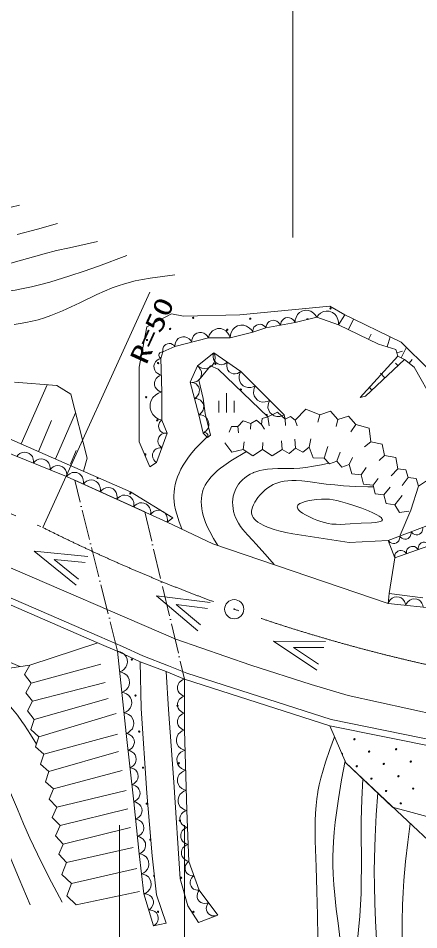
# Model space of a CAD drawing. Units: millimetres, scale not verified. Extents: x 40000 to 680002, y 20000 to 380001.
# Drawn here: x 150684 to 182002, y 261692 to 332883 of the extents above; entities that cross this region are included whole.
import ezdxf
from ezdxf.enums import TextEntityAlignment as Align

# ---------------------------------------------------------------- set-up
doc = ezdxf.new("R2010")
doc.units = ezdxf.units.MM
doc.header["$LTSCALE"] = 1000
doc.linetypes.add('USER1', pattern=[18.5, 14.557377, -1.819672, 0.303279, -1.819672])
doc.linetypes.add('USER4', pattern=[3, 2.360656, -0.295082, 0.04918, -0.295082])
for name, color, linetype, lineweight in [('M-BGD', 7, 'Continuous', 13), ('M-BMK-LINE', 2, 'Continuous', 13), ('M-BMK-SRVR', 3, 'Continuous', 13), ('M-STR-HTXT', 7, 'Continuous', 13), ('M-STR-STR1', 1, 'Continuous', 13)]:
    doc.layers.add(name, color=color, linetype=linetype, lineweight=lineweight)
doc.styles.add('ＭＳ ゴシック', font='')
doc.styles.get('ＭＳ ゴシック').set_extended_font_data('MS Gothic')

# ---------------------------------------------------------------- blocks, each defined once
blk = doc.blocks.new('BUHIN2')
at = {"color": 3, "linetype": 'Continuous', "lineweight": 13}
for radius in [750, 22.5]:
    blk.add_circle((0, 0), radius, dxfattribs=at)
blk = doc.blocks.new('BUHIN3')
at = {"color": 7, "linetype": 'Continuous', "lineweight": 13}
blk.add_lwpolyline([(607, -440.5), (662.8, -267.9), (675.9, -96.7), (654.4, 122.8), (573.7, 292.5), (464.1, 441.6), (276, 578.2), (100.3, 636.2), (-86.1, 660.2), (-301.4, 612.6), (-457.1, 544.9), (-607, 440.5)], dxfattribs=at)
blk = doc.blocks.new('BUHIN4')
at = {"color": 7, "linetype": 'Continuous', "lineweight": 13}
blk.add_lwpolyline([(404.7, -293.7), (441.9, -178.6), (450.6, -64.4), (436.3, 81.9), (382.5, 195), (309.4, 294.4), (184, 385.4), (66.8, 424.1), (-57.4, 440.2), (-200.9, 408.4), (-304.7, 363.3), (-404.7, 293.7)], dxfattribs=at)
blk = doc.blocks.new('BUHIN6')
at = {"color": 7, "linetype": 'Continuous', "lineweight": 13}
for p, q in [((-607, 441), (607, -441)), ((228, 576), (956, 47)), ((-477, -395), (252, -924))]:
    blk.add_line(p, q, dxfattribs=at)

msp = doc.modelspace()

# ---------------------------------------------------------------- linework, layer by layer
at = {"layer": 'M-BGD'}
for p, q in [((160730, 308776), (162677, 309792)), ((162677, 309792), (163608, 309622)), ((162677, 309792), (163608, 309622)), ((163608, 309622), (168011, 309707)), ((168011, 309707), (175038, 310384)), ((175038, 310384), (176224, 309707)), ((175038, 310384), (176224, 309707)), ((176224, 309707), (175716, 308945)), ((176224, 309707), (175716, 308945)), ((176015, 309827), (180630, 307587)), ((172329, 309114), (170043, 308691)), ((174022, 309538), (172329, 309114)), ((175716, 308945), (174022, 309538)), ((176499, 308564), (176897, 309383)), ((160137, 305643), (160730, 308776)), ((160137, 305643), (160730, 308776)), ((169027, 308352), (167249, 307929)), ((170043, 308691), (169027, 308352)), ((178848, 307421), (175716, 308945)), ((165556, 307929), (162931, 307252)), ((165556, 307929), (166064, 307929)), ((167249, 307929), (165556, 307929)), ((166064, 307929), (167249, 307929)), ((178065, 307802), (178266, 308215)), ((179525, 307210), (179772, 308001)), ((180626, 307590), (182828, 305389)), ((162931, 307252), (162000, 306828)), ((180203, 306998), (178848, 307421)), ((180372, 306490), (180203, 306998)), ((180287, 306744), (180732, 306892)), ((180626, 306363), (181035, 307181)), ((162000, 306828), (161830, 306320)), ((161830, 306320), (161915, 303696)), ((164709, 305728), (165979, 306744)), ((165979, 306744), (168096, 305304)), ((177409, 303272), (180372, 306490)), ((180880, 306236), (177832, 303357)), ((180880, 306236), (180372, 306490)), ((181642, 305643), (180880, 306236)), ((181261, 305940), (181483, 306226)), ((160137, 304119), (160137, 305643)), ((160137, 304119), (160137, 305643)), ((164116, 304458), (164709, 305728)), ((165725, 305728), (164794, 304627)), ((166318, 305474), (165725, 305728)), ((170212, 301748), (166318, 305474)), ((180372, 305756), (180191, 305948)), ((183166, 302934), (181642, 305643)), ((168096, 305304), (171482, 301918)), ((168096, 305304), (171482, 301918)), ((179356, 304797), (179006, 305168)), ((150400, 304458), (153702, 304204)), ((150921, 299631), (152939, 304263)), ((153702, 304204), (154803, 303526)), ((160137, 304119), (160137, 299801)), ((160137, 299801), (160137, 304119)), ((164794, 301918), (164116, 304458)), ((164794, 304627), (165132, 303188)), ((164794, 304627), (165132, 303188)), ((178340, 303837), (178171, 304016)), ((154803, 303526), (156073, 298531)), ((161915, 303696), (161915, 301494)), ((177832, 303357), (177409, 303272)), ((177832, 303357), (177409, 303272)), ((165132, 303188), (165302, 302002)), ((144897, 302256), (153448, 298531)), ((153598, 298464), (155172, 302075)), ((165132, 300478), (164794, 301918)), ((165302, 302002), (165725, 300309)), ((170946, 302115), (170212, 301748)), ((171567, 301579), (170946, 302115)), ((171482, 301918), (171567, 301579)), ((171482, 301918), (171567, 301579)), ((173161, 302355), (172329, 301494)), ((174276, 301918), (173161, 302355)), ((174276, 301918), (174121, 301341)), ((175101, 302193), (174276, 301918)), ((175673, 301537), (175101, 302193)), ((152259, 299048), (153287, 301464)), ((161915, 301494), (162338, 300478)), ((168265, 301452), (167842, 300986)), ((168858, 301240), (168265, 301452)), ((168858, 301240), (168834, 300787)), ((169309, 301480), (168858, 301240)), ((169704, 301156), (169309, 301480)), ((169761, 301622), (169704, 301156)), ((169704, 301156), (169927, 300787)), ((170212, 301748), (169761, 301622)), ((170212, 301748), (170307, 301040)), ((171976, 301791), (171567, 301579)), ((171567, 301579), (171573, 301072)), ((172329, 301494), (171976, 301791)), ((172329, 301494), (172491, 301056)), ((175673, 301537), (175530, 301009)), ((176498, 301812), (175673, 301537)), ((177070, 301156), (176498, 301812)), ((177070, 301156), (176686, 300581)), ((178115, 300874), (177070, 301156)), ((125254, 300648), (163016, 284392)), ((154464, 297092), (145405, 300732)), ((162338, 300478), (161492, 298192)), ((162338, 300478), (161492, 298192)), ((165132, 300478), (165471, 300140)), ((165471, 300140), (165132, 300478)), ((167362, 301001), (167164, 300563)), ((167842, 300986), (167362, 301001)), ((167842, 300986), (167916, 300502)), ((178256, 299801), (178115, 300874)), ((160984, 297854), (160137, 299801)), ((165725, 300309), (165471, 300140)), ((165725, 300309), (165471, 300140)), ((166826, 299716), (167376, 298983)), ((168265, 299208), (168344, 299806)), ((169789, 299208), (169800, 299742)), ((171313, 299208), (171272, 299869)), ((172371, 299293), (172317, 300012)), ((173430, 299378), (173552, 300043)), ((178256, 299801), (177746, 299410)), ((179138, 299625), (178256, 299801)), ((154765, 298051), (155224, 299121)), ((167376, 298983), (168265, 299208)), ((168265, 299208), (169027, 298700)), ((169027, 298700), (169789, 299208)), ((169789, 299208), (170551, 298700)), ((170551, 298700), (171313, 299208)), ((171313, 299208), (171870, 298898)), ((171870, 298898), (172371, 299293)), ((172371, 299293), (172929, 298983)), ((172929, 298983), (173430, 299378)), ((173430, 299378), (173740, 298560)), ((174615, 298531), (174897, 299442)), ((179314, 298743), (179138, 299625)), ((153448, 298531), (159460, 295906)), ((156073, 298531), (155797, 297505)), ((173740, 298560), (174615, 298531)), ((174615, 298531), (175017, 298080)), ((175588, 298277), (175863, 298998)), ((176562, 298023), (176828, 298571)), ((179314, 298743), (178902, 298334)), ((180196, 298566), (179314, 298743)), ((180372, 297684), (180196, 298566)), ((161492, 298192), (160984, 297854)), ((175017, 298080), (175588, 298277)), ((175588, 298277), (175990, 297826)), ((175990, 297826), (176562, 298023)), ((176562, 298023), (176759, 297311)), ((177493, 297219), (177889, 297795)), ((180372, 297684), (179836, 297146)), ((181000, 297614), (180372, 297684)), ((181176, 297007), (181000, 297614)), ((162338, 293536), (154464, 297092)), ((176759, 297311), (177493, 297219)), ((177493, 297219), (177691, 296506)), ((178425, 296414), (178823, 296941)), ((181176, 297007), (180691, 296387)), ((181804, 296937), (181176, 297007)), ((181981, 296330), (181804, 296937)), ((181981, 296330), (182997, 297007)), ((150810, 282245), (116764, 296811)), ((177691, 296506), (178425, 296414)), ((178425, 296414), (178594, 295751)), ((179271, 295652), (179757, 296260)), ((181388, 294467), (181981, 296330)), ((159460, 295906), (162762, 293874)), ((178594, 295751), (179271, 295652)), ((179271, 295652), (179441, 294989)), ((180118, 294890), (180707, 295611)), ((179441, 294989), (180118, 294890)), ((180118, 294890), (180499, 294269)), ((180499, 294269), (181219, 294382)), ((180542, 292520), (181388, 294467)), ((162762, 293874), (162338, 293536)), ((162762, 293874), (162338, 293536)), ((162338, 293536), (165894, 291842)), ((179610, 292096), (184098, 293790)), ((137277, 292604), (156835, 284138)), ((137479, 293062), (157032, 284598)), ((176562, 291927), (172160, 292604)), ((179610, 292096), (176562, 291927)), ((179610, 292096), (180118, 290742)), ((184690, 292350), (180118, 290742)), ((155203, 288597), (151924, 291250)), ((151924, 291250), (156122, 290840)), ((165894, 291842), (179610, 287186)), ((155930, 290371), (153485, 290610)), ((153485, 290610), (155394, 289065)), ((180118, 290742), (179695, 287948)), ((164720, 285030), (161492, 287778)), ((161492, 287778), (165700, 287261)), ((179610, 287186), (179695, 287948)), ((179695, 287948), (182320, 287609)), ((165495, 286795), (163045, 287097)), ((163045, 287097), (164925, 285496)), ((186468, 286424), (179610, 287186)), ((151586, 282360), (156908, 284107)), ((156835, 284138), (158613, 283376)), ((157032, 284598), (158827, 283828)), ((163016, 284392), (168858, 282360)), ((174032, 281971), (170636, 284222)), ((170636, 284222), (174711, 284213)), ((159121, 277026), (158454, 283444)), ((158613, 283376), (160222, 282614)), ((158827, 283828), (160417, 283075)), ((174569, 283745), (172196, 283750)), ((172196, 283750), (174174, 282439)), ((160417, 283075), (162444, 282315)), ((149300, 282021), (151586, 282360)), ((151586, 282360), (151172, 281617)), ((151698, 280949), (157132, 282445)), ((160222, 282614), (162254, 281852)), ((160222, 282614), (160306, 278973)), ((162444, 282315), (163865, 281729)), ((168858, 282360), (173599, 280836)), ((151172, 281617), (151698, 280949)), ((162423, 278888), (162254, 281852)), ((162254, 281852), (163693, 281259)), ((163693, 281259), (163693, 277280)), ((163693, 281259), (175038, 277618)), ((163865, 281729), (175164, 278103)), ((151698, 280949), (151284, 280206)), ((151811, 279538), (157481, 281014)), ((173599, 280836), (176478, 279989)), ((151284, 280206), (151811, 279538)), ((176478, 279989), (184521, 278211)), ((151811, 279538), (151397, 278794)), ((151924, 278126), (157725, 279758)), ((151397, 278794), (151924, 278126)), ((152305, 276772), (158354, 278572)), ((160306, 278973), (160730, 272369)), ((162846, 273216), (162423, 278888)), ((151924, 278126), (151663, 277322)), ((175164, 278103), (186027, 275914)), ((151663, 277322), (152305, 276772)), ((152686, 275417), (158458, 276967)), ((159714, 271692), (159121, 277026)), ((163693, 277280), (163862, 271014)), ((176308, 274740), (175038, 277618)), ((176308, 274740), (175038, 277618)), ((175038, 277618), (185960, 275417)), ((152305, 276772), (152044, 275967)), ((152044, 275967), (152686, 275417)), ((153067, 274063), (158528, 275606)), ((152686, 275417), (152425, 274613)), ((152425, 274613), (153067, 274063)), ((153448, 272708), (158807, 274141)), ((179938, 271268), (176308, 274740)), ((180711, 270591), (176308, 274740)), ((153067, 274063), (152806, 273258)), ((152806, 273258), (153448, 272708)), ((153448, 272708), (153095, 271904)), ((163354, 265680), (162846, 273216)), ((153702, 271269), (159121, 272571)), ((160730, 272369), (161153, 267458)), ((153095, 271904), (153702, 271269)), ((153702, 271269), (153349, 270464)), ((160137, 267628), (159714, 271692)), ((163862, 271353), (163862, 271014)), ((187174, 269317), (179938, 271268)), ((187174, 269317), (179938, 271268)), ((153956, 269829), (159261, 271140)), ((163862, 271014), (164032, 267035)), ((183590, 267882), (180711, 270591)), ((153349, 270464), (153956, 269829)), ((153956, 269829), (153603, 269025)), ((154210, 268390), (159470, 269675)), ((153603, 269025), (154210, 268390)), ((154210, 268390), (153857, 267585)), ((154464, 266950), (159679, 268105)), ((153857, 267585), (154464, 266950)), ((160505, 264492), (160137, 267628)), ((161153, 267458), (161492, 264410)), ((164032, 267035), (164839, 264778)), ((154464, 266950), (154104, 265998)), ((154845, 265299), (159959, 266465)), ((154104, 265998), (154845, 265299)), ((163947, 263564), (163354, 265680)), ((154845, 265299), (154485, 264347)), ((154485, 264347), (155226, 263648)), ((155226, 263648), (160168, 264685)), ((161269, 261987), (160505, 264492)), ((161492, 264410), (162254, 262209)), ((161492, 264410), (162254, 262209)), ((164839, 264778), (166285, 262830)), ((164773, 262256), (163947, 263564)), ((166285, 262830), (164773, 262256)), ((162254, 262209), (161269, 261987))]:
    msp.add_line(p, q, dxfattribs=at)
for points in [[(150143, 318125), (150786, 318295)], [(153759, 316849), (152183, 316411), (150591, 315989)], [(142270, 314118), (142932, 313852), (143599, 313606), (144006, 313476), (144427, 313362), (144640, 313314), (145012, 313247), (145397, 313198), (145805, 313167), (146226, 313156), (146679, 313165), (147143, 313194), (147658, 313249), (148170, 313323), (148778, 313435), (149445, 313582), (150115, 313751), (152714, 314479), (153690, 314730), (154682, 314964), (156892, 315443)], [(145283, 311466), (146376, 311436), (147477, 311426), (148145, 311439), (148823, 311472), (149260, 311506), (149844, 311571), (150436, 311656), (151075, 311770), (151721, 311906), (152442, 312079), (153168, 312275), (154723, 312752), (155843, 313131), (156964, 313531), (159182, 314359)], [(162918, 312832), (161955, 312720), (160989, 312588), (160407, 312489), (159823, 312370), (158981, 312149), (158503, 311993), (158032, 311817), (157438, 311570), (156841, 311300), (155508, 310657), (154157, 310028), (153237, 309659), (152746, 309489), (152248, 309339), (151774, 309216), (151287, 309111), (150827, 309032), (150366, 308974)], [(163475, 292995), (163270, 293562), (163083, 294141), (162990, 294489), (162915, 294849), (162874, 295141), (162853, 295435), (162851, 295603), (162864, 295879), (162899, 296165), (162957, 296461), (163034, 296753), (163138, 297061), (163260, 297363), (163405, 297667), (163571, 297968), (163582, 297986), (163777, 298292), (163993, 298593), (164267, 298937), (164557, 299268), (165437, 300175)], [(166282, 291701), (165961, 292240), (165658, 292790), (165488, 293139), (165335, 293498), (165179, 293957), (165102, 294254), (165043, 294567), (165011, 294842), (164998, 295126), (165007, 295378), (165036, 295625), (165126, 295998), (165206, 296210), (165306, 296414), (165433, 296627), (165585, 296841), (165774, 297067), (165980, 297283), (166246, 297529), (166524, 297760), (166565, 297792), (166932, 298063), (167306, 298315), (168523, 299036)], [(170682, 290217), (169983, 291032), (169259, 291846), (169019, 292104), (168623, 292524), (168243, 292955), (168060, 293193), (167894, 293442), (167671, 293879), (167587, 294109), (167523, 294347), (167478, 294592), (167453, 294840), (167448, 295079), (167465, 295326), (167500, 295550), (167556, 295778), (167689, 296118), (167791, 296304), (167916, 296489), (168057, 296663), (168221, 296831), (168407, 296991), (168606, 297136), (168816, 297263), (169042, 297376), (169087, 297396), (169330, 297488), (169577, 297560), (169868, 297621), (170163, 297663), (170573, 297694), (170987, 297706), (172227, 297719), (172690, 297750), (173158, 297802), (173780, 297897), (174408, 298013), (174975, 298127)], [(172160, 292604), (171618, 292712), (171058, 292844), (170698, 292949), (170319, 293081), (170167, 293142), (169890, 293263), (169612, 293409), (169428, 293525), (169264, 293652), (169151, 293762), (169052, 293887), (168989, 293996), (168946, 294112), (168942, 294129), (168923, 294251), (168925, 294377), (168948, 294527), (168995, 294690), (169076, 294883), (169179, 295075), (169428, 295442), (169605, 295662), (169798, 295869), (169993, 296048), (170195, 296207), (170398, 296341), (170616, 296459), (170745, 296519), (170976, 296605), (171213, 296673), (171476, 296725), (171754, 296760), (172078, 296779), (172419, 296778), (172869, 296751), (173324, 296703), (174753, 296506), (175438, 296430), (176113, 296374), (177066, 296323), (178019, 296292), (178459, 296281)], [(152114, 276183), (151652, 276932), (151174, 277669), (150970, 277964), (150617, 278446), (150241, 278923), (149773, 279480), (149289, 280025), (147802, 281597)], [(154108, 263848), (153286, 265416), (152483, 266992), (151590, 268859), (151097, 269974), (150618, 271107), (149857, 272946), (149074, 274785), (148684, 275649), (148272, 276513), (148053, 276950), (147630, 277754), (147190, 278549), (145735, 281012)], [(151630, 263651), (150765, 265660), (149917, 267679), (149081, 269782), (148414, 271555), (147728, 273318), (147423, 274045), (147095, 274772), (146636, 275699), (146311, 276292), (145968, 276875), (145540, 277560), (145094, 278235), (144358, 279296), (143603, 280348), (143550, 280422)], [(175413, 276769), (175050, 275775), (174707, 274777), (174517, 274166), (174344, 273542), (174219, 273020), (174114, 272495), (174102, 272427), (174026, 271917), (173967, 271394), (173923, 270799), (173898, 270190), (173890, 269419), (173903, 268644), (173981, 266599), (174042, 264716), (174084, 262831), (174114, 261059)], [(176241, 274891), (175970, 273406), (175719, 271921), (175585, 271010), (175468, 270088), (175391, 269325), (175334, 268561), (175292, 267429), (175294, 266733), (175316, 266026), (175364, 265210), (175433, 264393), (175549, 263297), (175686, 262201), (175864, 260885)], [(177633, 273492), (177560, 271863), (177507, 270224), (177494, 269254), (177510, 267094), (177506, 264936), (177494, 264536), (177450, 263649), (177386, 262753), (177185, 260614)], [(178794, 272398), (178678, 270681), (178582, 268963), (178527, 267315), (178519, 266237), (178531, 265159), (178569, 263771), (178628, 262382), (178757, 259965)], [(181336, 270003), (181142, 268525), (180966, 267036), (180831, 265534), (180775, 264598), (180738, 263650), (180714, 262342), (180709, 261022), (180713, 259922)]]:
    msp.add_lwpolyline(points, dxfattribs=at)
msp.add_lwpolyline([(179102, 293620), (179018, 293580), (178890, 293545), (178623, 293507), (178295, 293482), (177494, 293451), (176636, 293389), (175861, 293352), (175536, 293357), (175203, 293382), (174914, 293425), (174618, 293489), (174333, 293571), (174025, 293681), (173768, 293790), (173456, 293932), (173144, 294095), (172923, 294231), (172737, 294369), (172630, 294469), (172548, 294572), (172512, 294643), (172498, 294716), (172498, 294721), (172510, 294785), (172544, 294845), (172608, 294910), (172704, 294974), (172859, 295048), (173047, 295113), (173319, 295182), (173630, 295239), (174005, 295286), (174385, 295312), (174446, 295314), (174746, 295322), (175029, 295309), (175300, 295276), (175586, 295220), (175885, 295144), (176422, 294994), (176996, 294812), (177544, 294618), (178060, 294414), (178420, 294254), (178733, 294094), (178914, 293983), (179049, 293879), (179114, 293811), (179150, 293744), (179155, 293700), (179138, 293656)], close=True, dxfattribs=at)
for centre in [(175102, 310220), (164357, 309486), (168829, 309419), (162555, 308618), (167027, 308551), (160753, 307751), (161621, 305949), (166096, 305890), (160686, 303279), (168096, 303890), (161554, 301477), (159449, 295771), (159564, 282793), (159857, 279979), (163135, 279170), (160150, 277166), (176965, 276573), (178114, 275608), (180227, 275792), (181376, 274827), (160442, 274353), (163232, 274699), (177149, 274459), (179262, 274643), (178297, 273495), (180411, 273678), (181559, 272714), (179446, 272530), (160735, 271540), (180594, 271565), (163330, 270228), (163427, 265757), (161614, 263100), (164380, 263094)]:
    msp.add_circle(centre, 50, dxfattribs=at)
for centre, start, end in [((173300, 309352), 20.29237, 187.82755), ((170096, 301890), 289.83023, 162.69568), ((160619, 298808), 227.25677, 179.76395), ((156895, 296988), 112.81143, 20.01391), ((176000, 275424), 299.96315, 107.65833), ((161028, 268726), 76.7387, 293.10711), ((161321, 265913), 91.87103, 280.82225)]:
    msp.add_arc(centre, 50, start, end, dxfattribs=at)
at = {"layer": 'M-BMK-LINE'}
msp.add_line((160984, 311485), (152602, 293112), dxfattribs=at)
at = {"layer": 'M-BMK-LINE', "linetype": 'USER1'}
msp.add_line((137108, 299716), (152602, 293112), dxfattribs=at)
msp.add_arc((210976, 409270), 130000, 243.3183, 258.94334, dxfattribs=at)
at = {"layer": 'M-STR-HTXT'}
for p, q in [((172160, 347879), (172160, 315746)), ((158613, 269871), (158613, 256109)), ((163693, 256109), (163693, 269871))]:
    msp.add_line(p, q, dxfattribs=at)
at = {"layer": 'M-STR-STR1', "linetype": 'USER4'}
for p, q in [((158454, 283444), (155103, 296804)), ((160573, 294333), (163693, 281259))]:
    msp.add_line(p, q, dxfattribs=at)
at = {"layer": 'M-STR-STR1'}
for p, q in [((155103, 296804), (160573, 294333)), ((158454, 283444), (160222, 282614)), ((160222, 282614), (162254, 281852)), ((162254, 281852), (163693, 281259))]:
    msp.add_line(p, q, dxfattribs=at)

# ---------------------------------------------------------------- block references
at = {"layer": 'M-BGD'}
for name, p, xscale, yscale, rotation in [('BUHIN3', (173175, 309326), 1.163528, 1.163528, 50.03034), ('BUHIN3', (171757, 309009), 0.7749349, 0.7749349, 46.45364), ('BUHIN3', (174869, 309242), 1.196525, 1.196525, 16.67718), ('BUHIN3', (166402, 307929), 1.128662, 1.128662, 35.97028), ('BUHIN3', (168138, 308141), 1.218418, 1.218418, 49.35253), ('BUHIN3', (169535, 308522), 0.7140448, 0.7140448, 54.42216), ('BUHIN3', (170614, 308797), 0.7749349, 0.7749349, 46.45364), ('BUHIN3', (163587, 307422), 0.903632, 0.903632, 50.43203), ('BUHIN3', (164900, 307760), 0.903632, 0.903632, 50.43203), ('BUHIN3', (162465, 307040), 0.6820022, 0.6820022, 60.45591), ('BUHIN3', (161915, 306574), 0.3571281, 0.3571281, 107.46762), ('BUHIN3', (165344, 306236), 1.084259, 1.084259, 254.63012), ('BUHIN3', (161851, 305664), 0.8751251, 0.8751251, 127.82558), ('BUHIN3', (166508, 306384), 0.8534438, 0.8534438, 181.74656), ('BUHIN3', (164412, 305093), 0.9344181, 0.9344181, 280.94086), ('BUHIN3', (167567, 305664), 0.8534438, 0.8534438, 181.74656), ('BUHIN3', (161894, 304352), 0.8751251, 0.8751251, 127.82558), ('BUHIN3', (168660, 304740), 1.064117, 1.064117, 170.97028), ('BUHIN3', (164285, 303823), 0.8763098, 0.8763098, 320.91582), ('BUHIN3', (169789, 303611), 1.064117, 1.064117, 170.97028), ('BUHIN3', (161915, 302595), 1.468001, 1.468001, 125.97028), ('BUHIN3', (164624, 302553), 0.8763098, 0.8763098, 320.91582), ('BUHIN3', (170918, 302483), 1.064117, 1.064117, 170.97028), ('BUHIN3', (164963, 301198), 0.9860925, 0.9860925, 319.17974), ('BUHIN3', (162126, 300986), 0.7336917, 0.7336917, 148.57438), ('BUHIN3', (162126, 299907), 0.812507, 0.812507, 105.66178), ('BUHIN3', (165301, 300309), 0.3191421, 0.3191421, 351.05499), ('BUHIN3', (151228, 298392), 0.9298038, 0.9298038, 14.07952), ('BUHIN3', (161703, 298764), 0.812507, 0.812507, 105.66178), ('BUHIN3', (152523, 297872), 0.9298038, 0.9298038, 14.07952), ('BUHIN3', (153817, 297352), 0.9298038, 0.9298038, 14.07952), ('BUHIN3', (155120, 296796), 0.959971, 0.959971, 11.66575), ('BUHIN3', (156432, 296203), 0.959971, 0.959971, 11.66575), ('BUHIN3', (157745, 295611), 0.959971, 0.959971, 11.66575), ('BUHIN3', (159057, 295018), 0.959971, 0.959971, 11.66575), ('BUHIN3', (160369, 294425), 0.959971, 0.959971, 11.66575), ('BUHIN3', (161682, 293833), 0.959971, 0.959971, 11.66575), ('BUHIN4', (181854, 292943), 0.9594097, 0.9594097, 236.64939), ('BUHIN4', (180059, 292266), 0.9594097, 0.9594097, 236.64939), ('BUHIN4', (180956, 292604), 0.9594097, 0.9594097, 236.64939), ('BUHIN4', (182404, 291546), 0.9693055, 0.9693055, 55.34739), ('BUHIN4', (180575, 290903), 0.9693055, 0.9693055, 55.34739), ('BUHIN4', (181489, 291225), 0.9693055, 0.9693055, 55.34739), ('BUHIN3', (180296, 287110), 0.9200265, 0.9200265, 29.63009), ('BUHIN3', (181667, 286958), 0.9200265, 0.9200265, 29.63009), ('BUHIN3', (158538, 282642), 1.075408, 1.075408, 311.89917), ('BUHIN3', (158704, 281037), 1.075408, 1.075408, 311.89917), ('BUHIN3', (163693, 280596), 0.8842217, 0.8842217, 125.97028), ('BUHIN3', (158871, 279433), 1.075408, 1.075408, 311.89917), ('BUHIN3', (163693, 279270), 0.8842217, 0.8842217, 125.97028), ('BUHIN3', (159038, 277828), 1.075408, 1.075408, 311.89917), ('BUHIN3', (163693, 277943), 0.8842217, 0.8842217, 125.97028), ('BUHIN3', (159195, 276359), 0.8944764, 0.8944764, 312.314), ('BUHIN3', (163714, 276497), 1.044713, 1.044713, 127.51517), ('BUHIN3', (159343, 275026), 0.8944764, 0.8944764, 312.314), ('BUHIN3', (163756, 274930), 1.044713, 1.044713, 127.51517), ('BUHIN3', (159491, 273692), 0.8944764, 0.8944764, 312.314), ('BUHIN3', (163798, 273364), 1.044713, 1.044713, 127.51517), ('BUHIN3', (159640, 272359), 0.8944764, 0.8944764, 312.314), ('BUHIN3', (163841, 271797), 1.044713, 1.044713, 127.51517), ('BUHIN3', (159784, 271015), 0.9079903, 0.9079903, 311.91255), ('BUHIN3', (163890, 270351), 0.8850291, 0.8850291, 128.41682), ('BUHIN3', (159925, 269660), 0.9079903, 0.9079903, 311.91255), ('BUHIN3', (160066, 268306), 0.9079903, 0.9079903, 311.91255), ('BUHIN3', (163947, 269025), 0.8850291, 0.8850291, 128.41682), ('BUHIN3', (164004, 267698), 0.8850291, 0.8850291, 128.41682), ('BUHIN3', (160229, 266844), 1.052554, 1.052554, 312.66037), ('BUHIN3', (164234, 266471), 0.7989343, 0.7989343, 145.65385), ('BUHIN3', (160413, 265276), 1.052554, 1.052554, 312.66037), ('BUHIN3', (164637, 265343), 0.7989343, 0.7989343, 145.65385), ('BUHIN3', (160696, 263866), 0.8729434, 0.8729434, 322.93643), ('BUHIN3', (165201, 264291), 0.808698, 0.808698, 162.55676), ('BUHIN3', (165924, 263317), 0.808698, 0.808698, 162.55676), ('BUHIN3', (161078, 262613), 0.8729434, 0.8729434, 322.93643)]:
    msp.add_blockref(name, p, dxfattribs=dict(at, xscale=xscale, yscale=yscale, rotation=rotation))
at = {"layer": 'M-BGD', "rotation": 305.97028}
msp.add_blockref('BUHIN6', (166960, 302838), dxfattribs=at)
at = {"layer": 'M-BMK-SRVR', "rotation": 305.97028}
msp.add_blockref('BUHIN2', (167574, 286729), dxfattribs=at)

# ---------------------------------------------------------------- texts
at = {"layer": 'M-BGD', "style": 'ＭＳ ゴシック', "width": 1.35}
msp.add_text('R=50', height=1466, rotation=65.4, dxfattribs=at).set_placement((161092, 305568), align=Align.BOTTOM_LEFT)

doc.saveas('drawing.dxf')
